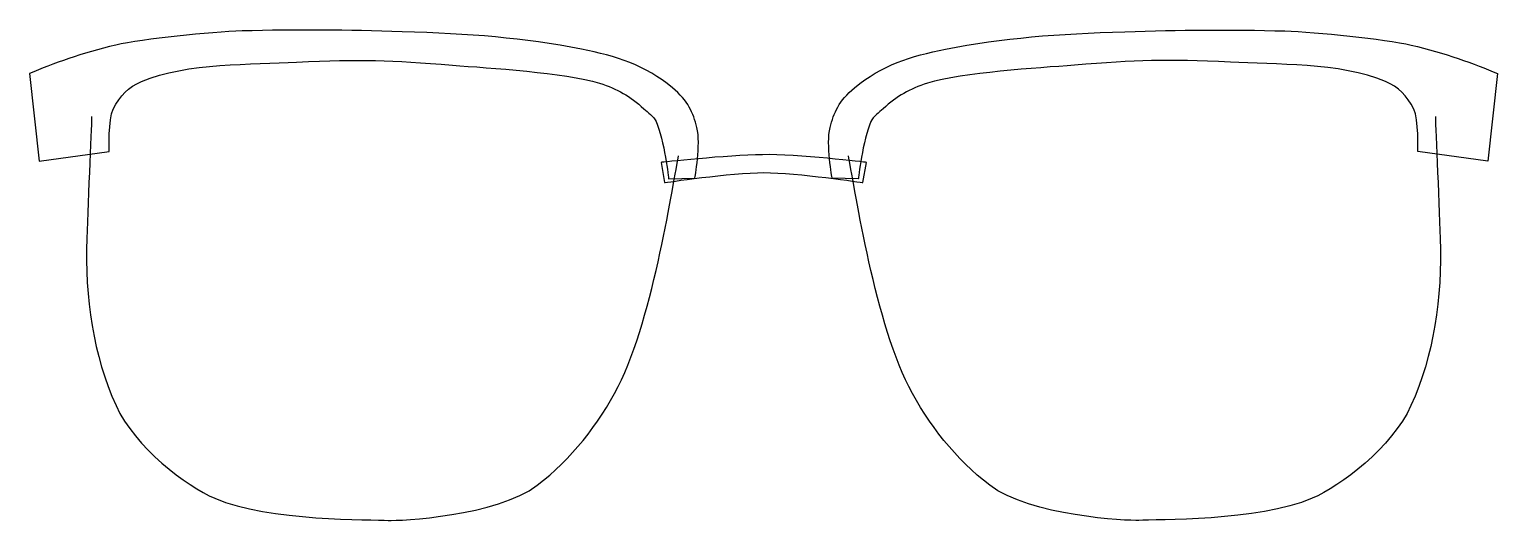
# Model space of a CAD drawing. Extents: x 293.1 to 326.1, y 128.6 to 139.7.
import ezdxf

# ---------------------------------------------------------------- set-up
doc = ezdxf.new("R2010")
doc.units = 0
doc.layers.add('PCBGlasses', color=7, linetype='CONTINUOUS')

msp = doc.modelspace()

# ---------------------------------------------------------------- linework, layer by layer
at = {"layer": 'PCBGlasses', "color": 7}
for points in [[(293.062039, 138.674665), (293.281621, 136.709954), (294.855969, 136.924375)], [(326.062961, 138.674665), (325.843378, 136.709954), (324.269031, 136.924375)], [(307.259911, 136.679542), (307.33713, 136.224446)], [(311.798831, 136.224446), (311.876051, 136.679542)], [(307.431366, 136.305961), (308.017732, 136.32602)], [(311.693634, 136.305968), (311.107268, 136.326027)]]:
    msp.add_lwpolyline(points, dxfattribs=at)
for points in [[(293.062039, 138.674644)], [(326.062961, 138.674644)], [(307.259911, 136.679542)]]:
    msp.add_lwpolyline(points, close=True, dxfattribs=at)
for points in [[(297.84156, 139.632525), (297.139697, 139.612536), (295.610866, 139.451712), (295.001777, 139.313513)], [(301.439826, 139.615809), (300.205292, 139.654945), (299.076234, 139.667704), (297.84156, 139.632525)], [(305.473393, 139.221129), (304.173089, 139.479725), (302.952787, 139.567801), (301.439826, 139.615809)], [(313.651607, 139.221129), (314.951911, 139.479731), (316.172212, 139.567801), (317.685139, 139.615809)], [(317.685139, 139.615809), (318.919708, 139.654945), (320.048766, 139.667704), (321.283439, 139.632525)], [(321.283439, 139.632525), (321.985303, 139.612536), (323.514133, 139.451712), (324.123222, 139.313513)], [(295.001777, 139.313513), (294.258363, 139.13479), (293.582529, 138.900463), (293.062039, 138.674644)], [(324.123222, 139.313513), (324.866636, 139.13479), (325.54247, 138.900463), (326.062961, 138.674644)], [(299.06823, 138.931481), (300.525896, 138.998548), (301.168601, 138.975596), (302.575356, 138.863477)], [(307.514849, 138.356437), (306.908266, 138.864946), (306.249518, 139.066768), (305.473393, 139.221129)], [(311.61015, 138.356437), (312.216734, 138.864946), (312.875482, 139.066775), (313.651607, 139.221129)], [(320.05677, 138.931488), (318.599104, 138.998559), (317.956399, 138.975603), (316.549644, 138.863484)], [(295.579443, 138.496544), (296.611272, 138.932275), (298.081988, 138.86884), (299.06823, 138.931481)], [(302.575356, 138.863477), (303.401244, 138.797652), (305.086287, 138.700163), (305.878594, 138.457632)], [(316.549644, 138.863484), (315.723756, 138.797663), (314.038712, 138.700163), (313.246406, 138.457632)], [(323.545557, 138.496544), (322.513728, 138.932275), (321.043012, 138.86884), (320.05677, 138.931488)], [(294.945611, 137.875292), (295.108402, 138.188369), (295.285286, 138.372327), (295.579443, 138.496544)], [(305.878594, 138.457632), (306.276105, 138.335943), (306.563685, 138.162164), (306.87378, 137.885112)], [(308.066694, 137.461413), (307.978409, 137.80065), (307.873141, 138.05608), (307.514849, 138.356437)], [(311.058271, 137.461413), (311.146591, 137.80065), (311.251859, 138.05608), (311.61015, 138.356437)], [(313.246406, 138.457632), (312.848895, 138.335943), (312.561315, 138.162164), (312.25122, 137.885112)], [(324.179388, 137.875292), (324.016598, 138.188369), (323.839714, 138.372327), (323.545557, 138.496544)], [(294.462286, 137.710825), (294.462286, 137.710825), (294.385485, 135.850304), (294.353991, 134.972361)], [(294.855969, 136.924375), (294.855969, 136.924375), (294.831262, 137.655706), (294.945611, 137.875292)], [(306.87378, 137.885112), (306.963109, 137.805296), (307.097225, 137.706336), (307.146918, 137.597289)], [(312.25122, 137.885112), (312.161891, 137.805296), (312.027775, 137.706336), (311.978082, 137.597296)], [(324.269031, 136.924375), (324.269031, 136.924375), (324.293738, 137.655706), (324.179388, 137.875292)], [(324.662713, 137.710825), (324.662713, 137.710825), (324.739515, 135.850304), (324.771008, 134.972361)], [(307.146918, 137.597289), (307.332989, 137.188797), (307.431366, 136.305961), (307.431366, 136.305961)], [(308.017732, 136.32602), (308.017732, 136.32602), (308.162148, 137.094832), (308.066694, 137.461413)], [(311.107268, 136.326027), (311.107268, 136.326027), (310.962852, 137.094832), (311.058271, 137.461413)], [(311.978082, 137.597296), (311.792011, 137.188797), (311.693634, 136.305968), (311.693634, 136.305968)], [(306.295175, 131.643179), (307.106307, 133.235082), (307.540044, 136.312209), (307.654811, 136.828338)], [(309.536296, 136.85245), (308.746634, 136.841028), (307.259911, 136.679542), (307.259911, 136.679542)], [(311.876051, 136.679542), (311.876051, 136.679542), (310.318233, 136.865241), (309.536296, 136.85245)], [(312.829825, 131.643179), (312.018692, 133.235082), (311.584956, 136.312209), (311.470188, 136.828338)], [(307.33713, 136.224446), (307.33713, 136.224446), (308.824271, 136.448806), (309.573462, 136.448806)], [(309.573462, 136.448806), (310.322652, 136.448806), (311.798831, 136.224446), (311.798831, 136.224446)], [(294.353991, 134.972361), (294.306108, 133.636069), (294.499556, 132.337826), (295.009642, 131.21326)], [(324.771008, 134.972361), (324.818892, 133.636069), (324.625444, 132.337826), (324.115358, 131.21326)], [(304.478799, 129.424891), (305.23749, 130.005761), (305.861229, 130.791553), (306.295175, 131.643179)], [(314.646166, 129.424891), (313.887475, 130.005761), (313.26377, 130.791553), (312.829825, 131.643179)], [(295.009642, 131.21326), (295.43346, 130.278784), (296.601215, 129.400524), (297.227565, 129.131019)], [(324.115358, 131.21326), (323.691539, 130.278784), (322.523785, 129.400524), (321.8974, 129.131019)], [(301.127991, 128.63561), (301.374368, 128.62074), (303.575831, 128.733566), (304.478799, 129.424891)], [(317.997009, 128.63561), (317.750631, 128.62074), (315.549134, 128.733566), (314.646166, 129.424891)], [(297.227565, 129.131019), (298.444038, 128.607622), (300.763678, 128.657573), (301.127991, 128.63561)], [(321.8974, 129.131019), (320.680962, 128.607622), (318.361321, 128.657573), (317.997009, 128.63561)]]:
    msp.add_open_spline(points, degree=3, dxfattribs=at)

doc.saveas('drawing.dxf')
